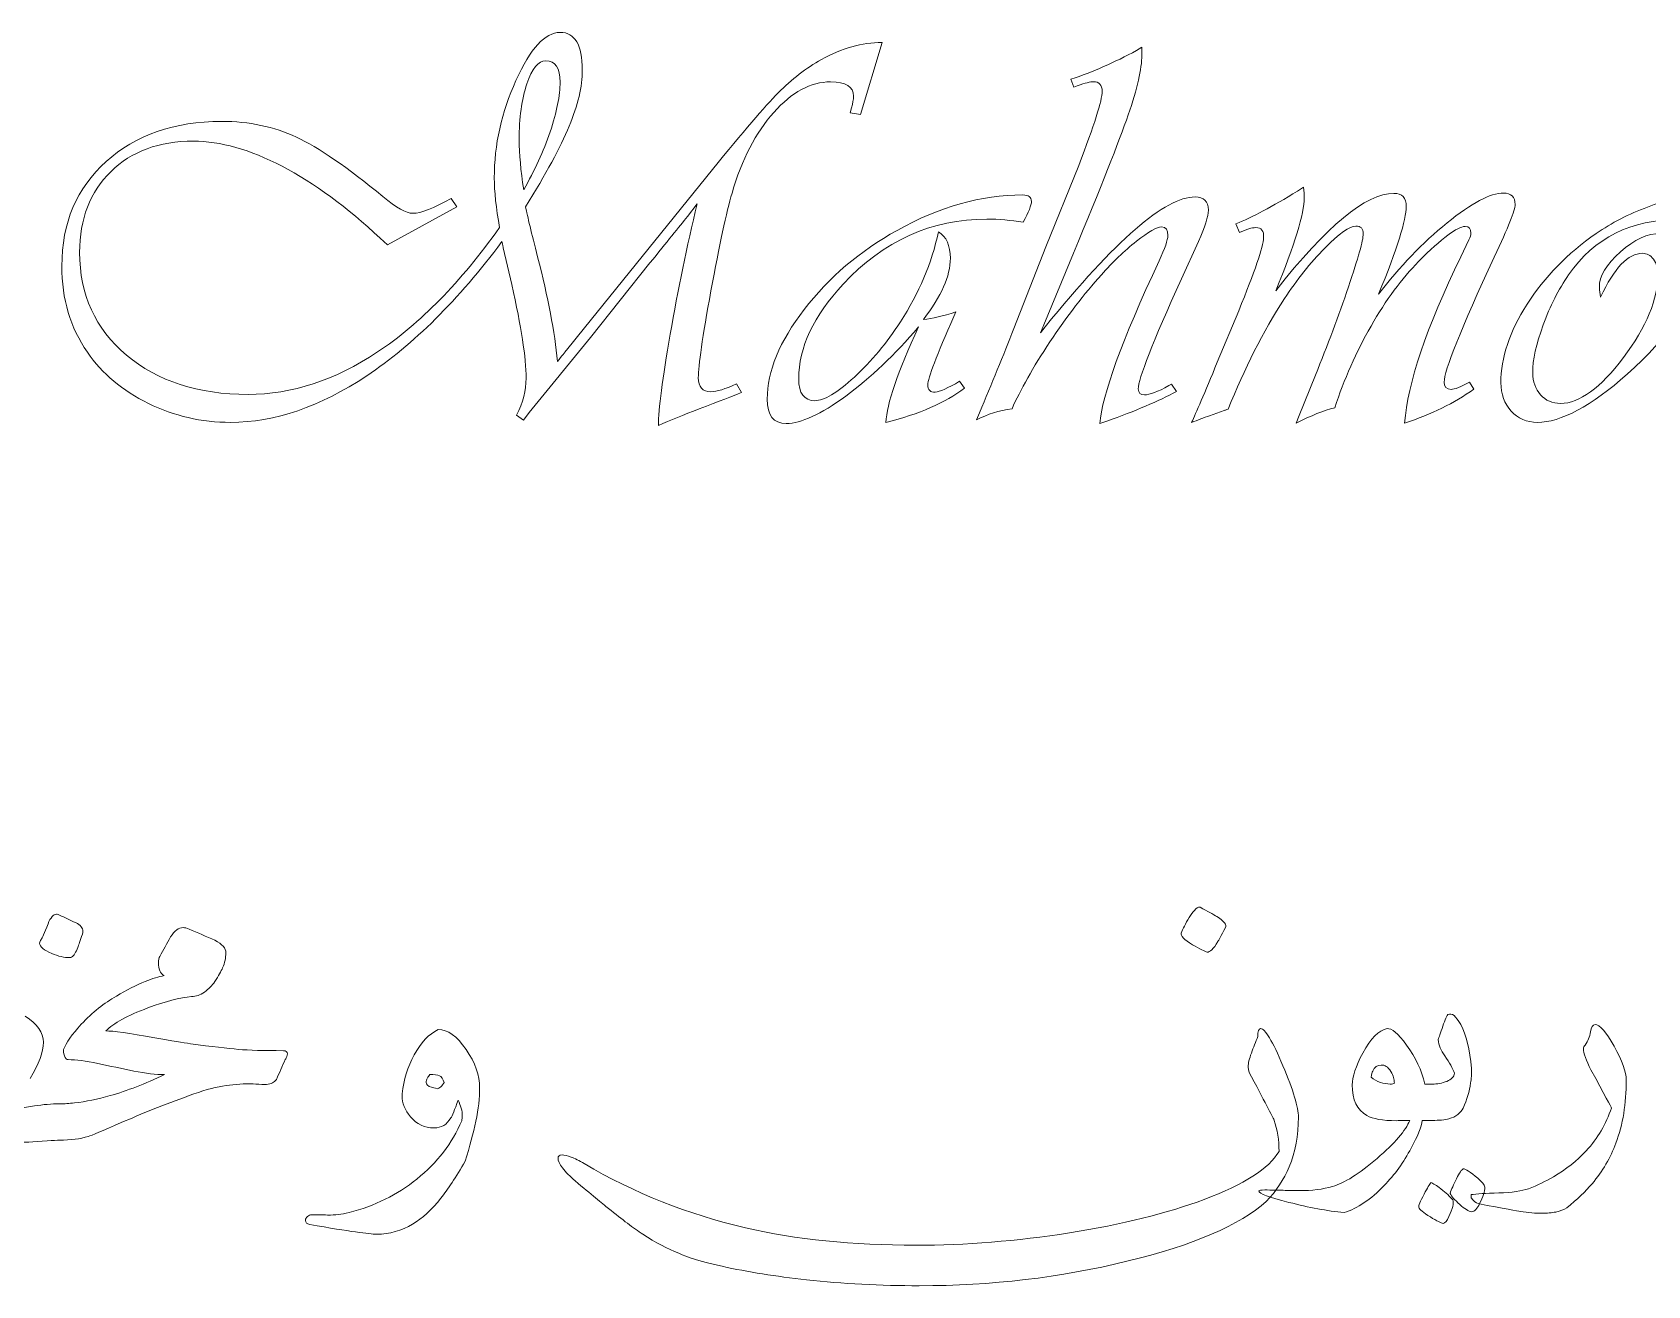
# Model space of a CAD drawing. Extents: x 990 to 1091, y 469 to 823.
# Drawn here: x 1077.397 to 1078.355, y 763.326 to 764.069 of the extents above; entities that cross this region are included whole.
import ezdxf

# ---------------------------------------------------------------- set-up
doc = ezdxf.new("R2010")
doc.units = 0
doc.header["$MEASUREMENT"] = 0
doc.layers.add('Dim', color=252, linetype='CONTINUOUS', lineweight=0)
doc.layers.add('UG-Khartosha', color=252, linetype='CONTINUOUS', lineweight=20)

# ---------------------------------------------------------------- blocks, each defined once
blk = doc.blocks.new('fghty')
at = {"layer": 'UG-Khartosha'}
for points, knots in [([(-276.7673, -81.6056), (-276.7673, -81.6056), (-276.7808, -81.6505), (-276.7808, -81.6505), (-276.7808, -81.6505), (-276.7808, -81.6505), (-276.7871, -81.6494), (-276.7871, -81.6494), (-276.7871, -81.6494), (-276.7871, -81.6494), (-276.7863, -81.6462), (-276.7863, -81.6462), (-276.7863, -81.6462), (-276.7855, -81.6434), (-276.7851, -81.641), (-276.7851, -81.639), (-276.7851, -81.639), (-276.7851, -81.6331), (-276.7898, -81.6301), (-276.7993, -81.6301), (-276.7993, -81.6301), (-276.8117, -81.6301), (-276.8235, -81.6364), (-276.8347, -81.6491), (-276.8347, -81.6491), (-276.8459, -81.6617), (-276.8546, -81.6784), (-276.8607, -81.6993), (-276.8607, -81.6993), (-276.8642, -81.7112), (-276.8686, -81.7315), (-276.8738, -81.7602), (-276.8738, -81.7602), (-276.8791, -81.7889), (-276.8817, -81.8069), (-276.8817, -81.8142), (-276.8817, -81.8142), (-276.8817, -81.82), (-276.8791, -81.8229), (-276.8738, -81.8229), (-276.8738, -81.8229), (-276.8702, -81.8229), (-276.8649, -81.8213), (-276.858, -81.8181), (-276.858, -81.8181), (-276.858, -81.8181), (-276.8549, -81.8234), (-276.8549, -81.8234), (-276.8549, -81.8234), (-276.8599, -81.8254), (-276.8687, -81.8289), (-276.8812, -81.8336), (-276.8812, -81.8336), (-276.8907, -81.8373), (-276.8992, -81.8408), (-276.9065, -81.844), (-276.9065, -81.844), (-276.9065, -81.8338), (-276.904, -81.8148), (-276.8992, -81.7871), (-276.8992, -81.7871), (-276.8943, -81.7594), (-276.8888, -81.7324), (-276.8824, -81.7061), (-276.8824, -81.7061), (-276.8824, -81.7061), (-276.8885, -81.7138), (-276.8885, -81.7138), (-276.8885, -81.7138), (-276.8935, -81.7202), (-276.9013, -81.7298), (-276.9118, -81.7428), (-276.9118, -81.7428), (-276.9118, -81.7428), (-276.9489, -81.7891), (-276.9489, -81.7891), (-276.9489, -81.7891), (-276.9489, -81.7891), (-276.9869, -81.8359), (-276.9869, -81.8359), (-276.9869, -81.8359), (-276.9869, -81.8359), (-276.9906, -81.8406), (-276.9906, -81.8406), (-276.9906, -81.8406), (-276.9906, -81.8406), (-276.9948, -81.8375), (-276.9948, -81.8375), (-276.9948, -81.8375), (-276.9909, -81.8298), (-276.9889, -81.8221), (-276.9889, -81.8145), (-276.9889, -81.8145), (-276.9889, -81.8019), (-276.9919, -81.7825), (-276.9978, -81.7563), (-276.9978, -81.7563), (-276.9978, -81.7563), (-277.0031, -81.7333), (-277.0031, -81.7333), (-277.0031, -81.7333), (-277.0032, -81.733), (-277.0035, -81.7317), (-277.0039, -81.7295), (-277.0039, -81.7295), (-277.031, -81.7658), (-277.059, -81.7936), (-277.0881, -81.813), (-277.0881, -81.813), (-277.1171, -81.8323), (-277.1453, -81.842), (-277.1729, -81.842), (-277.1729, -81.842), (-277.1909, -81.842), (-277.2079, -81.8381), (-277.224, -81.8302), (-277.224, -81.8302), (-277.2401, -81.8223), (-277.2528, -81.8117), (-277.262, -81.7983), (-277.262, -81.7983), (-277.2726, -81.7831), (-277.2779, -81.7653), (-277.2779, -81.7447), (-277.2779, -81.7447), (-277.2779, -81.7179), (-277.2687, -81.6963), (-277.2503, -81.6797), (-277.2503, -81.6797), (-277.2319, -81.6631), (-277.208, -81.6547), (-277.1784, -81.6547), (-277.1784, -81.6547), (-277.1613, -81.6547), (-277.1458, -81.658), (-277.1319, -81.6645), (-277.1319, -81.6645), (-277.1181, -81.6709), (-277.1001, -81.6833), (-277.078, -81.7015), (-277.078, -81.7015), (-277.0697, -81.7084), (-277.0635, -81.7119), (-277.0594, -81.7119), (-277.0594, -81.7119), (-277.0545, -81.7119), (-277.0465, -81.7088), (-277.0355, -81.7027), (-277.0355, -81.7027), (-277.0355, -81.7027), (-277.0321, -81.7078), (-277.0321, -81.7078), (-277.0321, -81.7078), (-277.0321, -81.7078), (-277.0752, -81.7315), (-277.0752, -81.7315), (-277.0752, -81.7315), (-277.0752, -81.7315), (-277.0797, -81.7274), (-277.0797, -81.7274), (-277.0797, -81.7274), (-277.1004, -81.708), (-277.1208, -81.6931), (-277.1408, -81.6826), (-277.1408, -81.6826), (-277.1608, -81.6722), (-277.1792, -81.667), (-277.196, -81.667), (-277.196, -81.667), (-277.2173, -81.667), (-277.2345, -81.6733), (-277.2474, -81.686), (-277.2474, -81.686), (-277.2603, -81.6986), (-277.2668, -81.7154), (-277.2668, -81.7363), (-277.2668, -81.7363), (-277.2668, -81.7625), (-277.2571, -81.7837), (-277.2377, -81.8001), (-277.2377, -81.8001), (-277.2183, -81.8164), (-277.193, -81.8246), (-277.162, -81.8246), (-277.162, -81.8246), (-277.1347, -81.8246), (-277.1078, -81.8158), (-277.0813, -81.7982), (-277.0813, -81.7982), (-277.0549, -81.7806), (-277.0296, -81.7548), (-277.0054, -81.7208), (-277.0054, -81.7208), (-277.0076, -81.7085), (-277.0087, -81.6982), (-277.0087, -81.6899), (-277.0087, -81.6899), (-277.0087, -81.6693), (-277.0042, -81.649), (-276.9952, -81.6292), (-276.9952, -81.6292), (-276.9862, -81.6092), (-276.9771, -81.5993), (-276.9677, -81.5993), (-276.9677, -81.5993), (-276.9585, -81.5993), (-276.9539, -81.6071), (-276.9539, -81.6228), (-276.9539, -81.6228), (-276.9539, -81.6329), (-276.9566, -81.6446), (-276.9621, -81.6577), (-276.9621, -81.6577), (-276.9675, -81.6709), (-276.9766, -81.6875), (-276.9892, -81.7078), (-276.9892, -81.7078), (-276.988, -81.7139), (-276.9855, -81.7242), (-276.9817, -81.7389), (-276.9817, -81.7389), (-276.9752, -81.7643), (-276.9711, -81.786), (-276.9693, -81.8041), (-276.9693, -81.8041), (-276.9665, -81.8006), (-276.9647, -81.7982), (-276.9638, -81.7971), (-276.9638, -81.7971), (-276.9638, -81.7971), (-276.9525, -81.7832), (-276.9525, -81.7832), (-276.9525, -81.7832), (-276.9525, -81.7832), (-276.8728, -81.6846), (-276.8728, -81.6846), (-276.8728, -81.6846), (-276.8539, -81.6613), (-276.8403, -81.6454), (-276.8319, -81.6369), (-276.8319, -81.6369), (-276.8236, -81.6285), (-276.8146, -81.6215), (-276.805, -81.6162), (-276.805, -81.6162), (-276.7924, -81.6091), (-276.7799, -81.6056), (-276.7673, -81.6056)], [0, 0, 0, 0, 0.016129, 0.016129, 0.016129, 0.016129, 0.032258, 0.032258, 0.032258, 0.032258, 0.048387, 0.048387, 0.048387, 0.048387, 0.064516, 0.064516, 0.064516, 0.064516, 0.080645, 0.080645, 0.080645, 0.080645, 0.096774, 0.096774, 0.096774, 0.096774, 0.112903, 0.112903, 0.112903, 0.112903, 0.129032, 0.129032, 0.129032, 0.129032, 0.145161, 0.145161, 0.145161, 0.145161, 0.16129, 0.16129, 0.16129, 0.16129, 0.177419, 0.177419, 0.177419, 0.177419, 0.193548, 0.193548, 0.193548, 0.193548, 0.209677, 0.209677, 0.209677, 0.209677, 0.225806, 0.225806, 0.225806, 0.225806, 0.241935, 0.241935, 0.241935, 0.241935, 0.258065, 0.258065, 0.258065, 0.258065, 0.274194, 0.274194, 0.274194, 0.274194, 0.290323, 0.290323, 0.290323, 0.290323, 0.306452, 0.306452, 0.306452, 0.306452, 0.322581, 0.322581, 0.322581, 0.322581, 0.33871, 0.33871, 0.33871, 0.33871, 0.354839, 0.354839, 0.354839, 0.354839, 0.370968, 0.370968, 0.370968, 0.370968, 0.387097, 0.387097, 0.387097, 0.387097, 0.403226, 0.403226, 0.403226, 0.403226, 0.419355, 0.419355, 0.419355, 0.419355, 0.435484, 0.435484, 0.435484, 0.435484, 0.451613, 0.451613, 0.451613, 0.451613, 0.467742, 0.467742, 0.467742, 0.467742, 0.483871, 0.483871, 0.483871, 0.483871, 0.5, 0.5, 0.5, 0.5, 0.516129, 0.516129, 0.516129, 0.516129, 0.532258, 0.532258, 0.532258, 0.532258, 0.548387, 0.548387, 0.548387, 0.548387, 0.564516, 0.564516, 0.564516, 0.564516, 0.580645, 0.580645, 0.580645, 0.580645, 0.596774, 0.596774, 0.596774, 0.596774, 0.612903, 0.612903, 0.612903, 0.612903, 0.629032, 0.629032, 0.629032, 0.629032, 0.645161, 0.645161, 0.645161, 0.645161, 0.66129, 0.66129, 0.66129, 0.66129, 0.677419, 0.677419, 0.677419, 0.677419, 0.693548, 0.693548, 0.693548, 0.693548, 0.709677, 0.709677, 0.709677, 0.709677, 0.725806, 0.725806, 0.725806, 0.725806, 0.741935, 0.741935, 0.741935, 0.741935, 0.758065, 0.758065, 0.758065, 0.758065, 0.774194, 0.774194, 0.774194, 0.774194, 0.790323, 0.790323, 0.790323, 0.790323, 0.806452, 0.806452, 0.806452, 0.806452, 0.822581, 0.822581, 0.822581, 0.822581, 0.83871, 0.83871, 0.83871, 0.83871, 0.854839, 0.854839, 0.854839, 0.854839, 0.870968, 0.870968, 0.870968, 0.870968, 0.887097, 0.887097, 0.887097, 0.887097, 0.903226, 0.903226, 0.903226, 0.903226, 0.919355, 0.919355, 0.919355, 0.919355, 0.935484, 0.935484, 0.935484, 0.935484, 0.951613, 0.951613, 0.951613, 0.951613, 0.967742, 0.967742, 0.967742, 0.967742, 0.983871, 0.983871, 0.983871, 0.983871, 1, 1, 1, 1]), ([(-276.5871, -81.8183), (-276.5871, -81.8183), (-276.584, -81.8227), (-276.584, -81.8227), (-276.584, -81.8227), (-276.5952, -81.8288), (-276.6096, -81.8349), (-276.6274, -81.8413), (-276.6274, -81.8413), (-276.6274, -81.8413), (-276.6317, -81.8428), (-276.6317, -81.8428), (-276.6317, -81.8428), (-276.6304, -81.8251), (-276.6181, -81.7913), (-276.5948, -81.7414), (-276.5948, -81.7414), (-276.5912, -81.7337), (-276.5894, -81.7285), (-276.5894, -81.7257), (-276.5894, -81.7257), (-276.5894, -81.7222), (-276.5906, -81.7204), (-276.5933, -81.7204), (-276.5933, -81.7204), (-276.5962, -81.7204), (-276.6015, -81.7234), (-276.609, -81.7293), (-276.609, -81.7293), (-276.6165, -81.7352), (-276.6238, -81.7422), (-276.6308, -81.7502), (-276.6308, -81.7502), (-276.6415, -81.762), (-276.6522, -81.7759), (-276.6628, -81.7919), (-276.6628, -81.7919), (-276.6734, -81.8079), (-276.6813, -81.8218), (-276.6864, -81.8336), (-276.6864, -81.8336), (-276.6944, -81.8346), (-276.7018, -81.8369), (-276.7086, -81.8405), (-276.7086, -81.8405), (-276.7086, -81.8405), (-276.7067, -81.836), (-276.7067, -81.836), (-276.7067, -81.836), (-276.699, -81.8179), (-276.6918, -81.8004), (-276.6853, -81.7836), (-276.6853, -81.7836), (-276.6853, -81.7836), (-276.6653, -81.7327), (-276.6653, -81.7327), (-276.6653, -81.7327), (-276.6653, -81.7327), (-276.6449, -81.6821), (-276.6449, -81.6821), (-276.6449, -81.6821), (-276.6352, -81.6571), (-276.6303, -81.6417), (-276.6303, -81.636), (-276.6303, -81.636), (-276.6303, -81.6319), (-276.6321, -81.63), (-276.6358, -81.63), (-276.6358, -81.63), (-276.6375, -81.63), (-276.6408, -81.6308), (-276.6458, -81.6325), (-276.6458, -81.6325), (-276.6458, -81.6325), (-276.648, -81.6334), (-276.648, -81.6334), (-276.648, -81.6334), (-276.648, -81.6334), (-276.6497, -81.6285), (-276.6497, -81.6285), (-276.6497, -81.6285), (-276.6362, -81.6239), (-276.6226, -81.618), (-276.6089, -81.6106), (-276.6089, -81.6106), (-276.6089, -81.6106), (-276.6057, -81.6086), (-276.6057, -81.6086), (-276.6057, -81.6086), (-276.6056, -81.6108), (-276.6056, -81.6124), (-276.6056, -81.6134), (-276.6056, -81.6134), (-276.6056, -81.6219), (-276.6084, -81.6343), (-276.6141, -81.6507), (-276.6141, -81.6507), (-276.6198, -81.6672), (-276.6311, -81.6959), (-276.6482, -81.7368), (-276.6482, -81.7368), (-276.6482, -81.7368), (-276.6666, -81.7814), (-276.6666, -81.7814), (-276.6666, -81.7814), (-276.6666, -81.7814), (-276.6687, -81.7862), (-276.6687, -81.7862), (-276.6687, -81.7862), (-276.6687, -81.7862), (-276.6658, -81.7826), (-276.6658, -81.7826), (-276.6658, -81.7826), (-276.6222, -81.7287), (-276.5911, -81.7017), (-276.5725, -81.7017), (-276.5725, -81.7017), (-276.567, -81.7017), (-276.5642, -81.7044), (-276.5642, -81.7099), (-276.5642, -81.7099), (-276.5642, -81.7139), (-276.5663, -81.7203), (-276.5704, -81.7294), (-276.5704, -81.7294), (-276.5704, -81.7294), (-276.581, -81.7527), (-276.581, -81.7527), (-276.581, -81.7527), (-276.5989, -81.7921), (-276.6078, -81.8149), (-276.6078, -81.8212), (-276.6078, -81.8212), (-276.6078, -81.8237), (-276.6065, -81.8249), (-276.6039, -81.8249), (-276.6039, -81.8249), (-276.6008, -81.8249), (-276.5957, -81.823), (-276.5887, -81.8191), (-276.5887, -81.8191), (-276.5887, -81.8191), (-276.5871, -81.8183), (-276.5871, -81.8183)], [0, 0, 0, 0, 0.027778, 0.027778, 0.027778, 0.027778, 0.055556, 0.055556, 0.055556, 0.055556, 0.083333, 0.083333, 0.083333, 0.083333, 0.111111, 0.111111, 0.111111, 0.111111, 0.138889, 0.138889, 0.138889, 0.138889, 0.166667, 0.166667, 0.166667, 0.166667, 0.194444, 0.194444, 0.194444, 0.194444, 0.222222, 0.222222, 0.222222, 0.222222, 0.25, 0.25, 0.25, 0.25, 0.277778, 0.277778, 0.277778, 0.277778, 0.305556, 0.305556, 0.305556, 0.305556, 0.333333, 0.333333, 0.333333, 0.333333, 0.361111, 0.361111, 0.361111, 0.361111, 0.388889, 0.388889, 0.388889, 0.388889, 0.416667, 0.416667, 0.416667, 0.416667, 0.444444, 0.444444, 0.444444, 0.444444, 0.472222, 0.472222, 0.472222, 0.472222, 0.5, 0.5, 0.5, 0.5, 0.527778, 0.527778, 0.527778, 0.527778, 0.555556, 0.555556, 0.555556, 0.555556, 0.583333, 0.583333, 0.583333, 0.583333, 0.611111, 0.611111, 0.611111, 0.611111, 0.638889, 0.638889, 0.638889, 0.638889, 0.666667, 0.666667, 0.666667, 0.666667, 0.694444, 0.694444, 0.694444, 0.694444, 0.722222, 0.722222, 0.722222, 0.722222, 0.75, 0.75, 0.75, 0.75, 0.777778, 0.777778, 0.777778, 0.777778, 0.805556, 0.805556, 0.805556, 0.805556, 0.833333, 0.833333, 0.833333, 0.833333, 0.861111, 0.861111, 0.861111, 0.861111, 0.888889, 0.888889, 0.888889, 0.888889, 0.916667, 0.916667, 0.916667, 0.916667, 0.944444, 0.944444, 0.944444, 0.944444, 0.972222, 0.972222, 0.972222, 0.972222, 1, 1, 1, 1]), ([(-276.9904, -81.6972), (-276.9836, -81.6854), (-276.9781, -81.6733), (-276.9739, -81.6611), (-276.9739, -81.6611), (-276.9698, -81.6488), (-276.9677, -81.6385), (-276.9677, -81.6302), (-276.9677, -81.6302), (-276.9677, -81.6214), (-276.9707, -81.617), (-276.9767, -81.617), (-276.9767, -81.617), (-276.9813, -81.617), (-276.9852, -81.6218), (-276.9884, -81.6314), (-276.9884, -81.6314), (-276.9916, -81.641), (-276.9932, -81.6526), (-276.9932, -81.6661), (-276.9932, -81.6661), (-276.9932, -81.6749), (-276.9922, -81.6853), (-276.9904, -81.6972)], [0, 0, 0, 0, 0.166667, 0.166667, 0.166667, 0.166667, 0.333333, 0.333333, 0.333333, 0.333333, 0.5, 0.5, 0.5, 0.5, 0.666667, 0.666667, 0.666667, 0.666667, 0.833333, 0.833333, 0.833333, 0.833333, 1, 1, 1, 1]), ([(-276.719, -81.8164), (-276.719, -81.8164), (-276.716, -81.8208), (-276.716, -81.8208), (-276.716, -81.8208), (-276.7279, -81.8298), (-276.7442, -81.8368), (-276.7649, -81.842), (-276.7649, -81.842), (-276.7644, -81.8305), (-276.7576, -81.8107), (-276.7446, -81.7826), (-276.7446, -81.7826), (-276.7593, -81.7999), (-276.7744, -81.8142), (-276.7899, -81.8256), (-276.7899, -81.8256), (-276.8054, -81.837), (-276.8178, -81.8427), (-276.8269, -81.8427), (-276.8269, -81.8427), (-276.8349, -81.8427), (-276.8388, -81.8376), (-276.8388, -81.8275), (-276.8388, -81.8275), (-276.8388, -81.8103), (-276.8311, -81.7917), (-276.8158, -81.7717), (-276.8158, -81.7717), (-276.8004, -81.7518), (-276.7811, -81.7354), (-276.7579, -81.7225), (-276.7579, -81.7225), (-276.7317, -81.7078), (-276.7057, -81.7005), (-276.6798, -81.7005), (-276.6798, -81.7005), (-276.6761, -81.7005), (-276.6743, -81.7018), (-276.6743, -81.7045), (-276.6743, -81.7045), (-276.6743, -81.7068), (-276.676, -81.7112), (-276.6794, -81.7175), (-276.6794, -81.7175), (-276.6872, -81.7162), (-276.6947, -81.7155), (-276.702, -81.7155), (-276.702, -81.7155), (-276.7366, -81.7155), (-276.7665, -81.729), (-276.7915, -81.756), (-276.7915, -81.756), (-276.81, -81.7757), (-276.8192, -81.7954), (-276.8192, -81.8149), (-276.8192, -81.8149), (-276.8192, -81.824), (-276.8158, -81.8285), (-276.8091, -81.8285), (-276.8091, -81.8285), (-276.8035, -81.8285), (-276.7952, -81.8236), (-276.7845, -81.8138), (-276.7845, -81.8138), (-276.7739, -81.8039), (-276.7643, -81.7925), (-276.7559, -81.7795), (-276.7559, -81.7795), (-276.7443, -81.7615), (-276.7364, -81.7429), (-276.7322, -81.7235), (-276.7322, -81.7235), (-276.7273, -81.7264), (-276.7248, -81.7319), (-276.7248, -81.7399), (-276.7248, -81.7399), (-276.7248, -81.7509), (-276.7304, -81.7636), (-276.7416, -81.7779), (-276.7416, -81.7779), (-276.7361, -81.7775), (-276.7294, -81.7759), (-276.7213, -81.7732), (-276.7213, -81.7732), (-276.7213, -81.7732), (-276.7226, -81.7761), (-276.7226, -81.7761), (-276.7226, -81.7761), (-276.7334, -81.8003), (-276.7388, -81.8145), (-276.7388, -81.8186), (-276.7388, -81.8186), (-276.7388, -81.8219), (-276.7373, -81.8234), (-276.7342, -81.8232), (-276.7342, -81.8232), (-276.7314, -81.823), (-276.7263, -81.8207), (-276.719, -81.8164)], [0, 0, 0, 0, 0.04, 0.04, 0.04, 0.04, 0.08, 0.08, 0.08, 0.08, 0.12, 0.12, 0.12, 0.12, 0.16, 0.16, 0.16, 0.16, 0.2, 0.2, 0.2, 0.2, 0.24, 0.24, 0.24, 0.24, 0.28, 0.28, 0.28, 0.28, 0.32, 0.32, 0.32, 0.32, 0.36, 0.36, 0.36, 0.36, 0.4, 0.4, 0.4, 0.4, 0.44, 0.44, 0.44, 0.44, 0.48, 0.48, 0.48, 0.48, 0.52, 0.52, 0.52, 0.52, 0.56, 0.56, 0.56, 0.56, 0.6, 0.6, 0.6, 0.6, 0.64, 0.64, 0.64, 0.64, 0.68, 0.68, 0.68, 0.68, 0.72, 0.72, 0.72, 0.72, 0.76, 0.76, 0.76, 0.76, 0.8, 0.8, 0.8, 0.8, 0.84, 0.84, 0.84, 0.84, 0.88, 0.88, 0.88, 0.88, 0.92, 0.92, 0.92, 0.92, 0.96, 0.96, 0.96, 0.96, 1, 1, 1, 1]), ([(-276.4017, -81.8169), (-276.4017, -81.8169), (-276.399, -81.8214), (-276.399, -81.8214), (-276.399, -81.8214), (-276.4111, -81.83), (-276.4254, -81.837), (-276.442, -81.8425), (-276.442, -81.8425), (-276.4402, -81.8177), (-276.4285, -81.7832), (-276.407, -81.739), (-276.407, -81.739), (-276.407, -81.739), (-276.4021, -81.7285), (-276.4021, -81.7285), (-276.4021, -81.7285), (-276.4012, -81.7267), (-276.4007, -81.7253), (-276.4007, -81.7242), (-276.4007, -81.7242), (-276.4007, -81.7214), (-276.4019, -81.7201), (-276.4043, -81.7201), (-276.4043, -81.7201), (-276.4092, -81.7201), (-276.4188, -81.7274), (-276.4333, -81.7419), (-276.4333, -81.7419), (-276.4438, -81.7524), (-276.4537, -81.7658), (-276.4629, -81.7821), (-276.4629, -81.7821), (-276.4722, -81.7983), (-276.4797, -81.8153), (-276.4855, -81.8329), (-276.4855, -81.8329), (-276.4922, -81.8346), (-276.5003, -81.8378), (-276.5096, -81.8425), (-276.5096, -81.8425), (-276.5096, -81.8425), (-276.5077, -81.8377), (-276.5077, -81.8377), (-276.5077, -81.8377), (-276.5077, -81.8377), (-276.4975, -81.8126), (-276.4975, -81.8126), (-276.4975, -81.8126), (-276.49, -81.7941), (-276.4831, -81.7758), (-276.477, -81.7577), (-276.477, -81.7577), (-276.4709, -81.7396), (-276.4678, -81.7286), (-276.4678, -81.7248), (-276.4678, -81.7248), (-276.4678, -81.7214), (-276.4693, -81.7198), (-276.4724, -81.7198), (-276.4724, -81.7198), (-276.4763, -81.7198), (-276.4827, -81.7244), (-276.4917, -81.7336), (-276.4917, -81.7336), (-276.5007, -81.7427), (-276.509, -81.7532), (-276.5168, -81.765), (-276.5168, -81.765), (-276.5302, -81.7858), (-276.5419, -81.8086), (-276.5518, -81.8338), (-276.5518, -81.8338), (-276.5532, -81.8342), (-276.5541, -81.8345), (-276.5543, -81.8346), (-276.5543, -81.8346), (-276.5543, -81.8346), (-276.5634, -81.8379), (-276.5634, -81.8379), (-276.5634, -81.8379), (-276.567, -81.8391), (-276.5708, -81.8406), (-276.5746, -81.8421), (-276.5746, -81.8421), (-276.5719, -81.8364), (-276.5666, -81.8239), (-276.5586, -81.8046), (-276.5586, -81.8046), (-276.5586, -81.8046), (-276.5453, -81.7725), (-276.5453, -81.7725), (-276.5453, -81.7725), (-276.5353, -81.7482), (-276.5301, -81.733), (-276.5298, -81.7269), (-276.5298, -81.7269), (-276.5295, -81.7228), (-276.5312, -81.7208), (-276.5347, -81.7208), (-276.5347, -81.7208), (-276.537, -81.7208), (-276.5404, -81.7218), (-276.5449, -81.7239), (-276.5449, -81.7239), (-276.5449, -81.7239), (-276.547, -81.7184), (-276.547, -81.7184), (-276.547, -81.7184), (-276.5371, -81.7145), (-276.5243, -81.7077), (-276.5087, -81.6981), (-276.5087, -81.6981), (-276.5087, -81.6981), (-276.505, -81.6957), (-276.505, -81.6957), (-276.505, -81.6957), (-276.5046, -81.6983), (-276.5045, -81.7005), (-276.5045, -81.7023), (-276.5045, -81.7023), (-276.5045, -81.712), (-276.5104, -81.7313), (-276.5222, -81.7601), (-276.5222, -81.7601), (-276.4906, -81.7197), (-276.4661, -81.6995), (-276.4487, -81.6995), (-276.4487, -81.6995), (-276.4435, -81.6995), (-276.441, -81.7022), (-276.441, -81.7077), (-276.441, -81.7077), (-276.441, -81.7158), (-276.4467, -81.7341), (-276.4582, -81.7623), (-276.4582, -81.7623), (-276.4451, -81.7451), (-276.4309, -81.7303), (-276.4156, -81.7179), (-276.4156, -81.7179), (-276.4003, -81.7055), (-276.3886, -81.6993), (-276.3804, -81.6993), (-276.3804, -81.6993), (-276.3756, -81.6993), (-276.3732, -81.7017), (-276.3732, -81.7065), (-276.3732, -81.7065), (-276.3732, -81.7098), (-276.3775, -81.7206), (-276.3862, -81.7391), (-276.3862, -81.7391), (-276.407, -81.7838), (-276.4174, -81.8098), (-276.4174, -81.8169), (-276.4174, -81.8169), (-276.4174, -81.82), (-276.416, -81.8215), (-276.413, -81.8215), (-276.413, -81.8215), (-276.4108, -81.8215), (-276.4071, -81.82), (-276.4017, -81.8169)], [0, 0, 0, 0, 0.02439, 0.02439, 0.02439, 0.02439, 0.04878, 0.04878, 0.04878, 0.04878, 0.073171, 0.073171, 0.073171, 0.073171, 0.097561, 0.097561, 0.097561, 0.097561, 0.121951, 0.121951, 0.121951, 0.121951, 0.146341, 0.146341, 0.146341, 0.146341, 0.170732, 0.170732, 0.170732, 0.170732, 0.195122, 0.195122, 0.195122, 0.195122, 0.219512, 0.219512, 0.219512, 0.219512, 0.243902, 0.243902, 0.243902, 0.243902, 0.268293, 0.268293, 0.268293, 0.268293, 0.292683, 0.292683, 0.292683, 0.292683, 0.317073, 0.317073, 0.317073, 0.317073, 0.341463, 0.341463, 0.341463, 0.341463, 0.365854, 0.365854, 0.365854, 0.365854, 0.390244, 0.390244, 0.390244, 0.390244, 0.414634, 0.414634, 0.414634, 0.414634, 0.439024, 0.439024, 0.439024, 0.439024, 0.463415, 0.463415, 0.463415, 0.463415, 0.487805, 0.487805, 0.487805, 0.487805, 0.512195, 0.512195, 0.512195, 0.512195, 0.536585, 0.536585, 0.536585, 0.536585, 0.560976, 0.560976, 0.560976, 0.560976, 0.585366, 0.585366, 0.585366, 0.585366, 0.609756, 0.609756, 0.609756, 0.609756, 0.634146, 0.634146, 0.634146, 0.634146, 0.658537, 0.658537, 0.658537, 0.658537, 0.682927, 0.682927, 0.682927, 0.682927, 0.707317, 0.707317, 0.707317, 0.707317, 0.731707, 0.731707, 0.731707, 0.731707, 0.756098, 0.756098, 0.756098, 0.756098, 0.780488, 0.780488, 0.780488, 0.780488, 0.804878, 0.804878, 0.804878, 0.804878, 0.829268, 0.829268, 0.829268, 0.829268, 0.853659, 0.853659, 0.853659, 0.853659, 0.878049, 0.878049, 0.878049, 0.878049, 0.902439, 0.902439, 0.902439, 0.902439, 0.926829, 0.926829, 0.926829, 0.926829, 0.95122, 0.95122, 0.95122, 0.95122, 0.97561, 0.97561, 0.97561, 0.97561, 1, 1, 1, 1]), ([(-276.2561, -81.7165), (-276.2622, -81.716), (-276.2672, -81.7157), (-276.2711, -81.7157), (-276.2711, -81.7157), (-276.301, -81.7157), (-276.324, -81.7271), (-276.3399, -81.7502), (-276.3399, -81.7502), (-276.3462, -81.7592), (-276.3515, -81.7697), (-276.3558, -81.7814), (-276.3558, -81.7814), (-276.3601, -81.7933), (-276.3623, -81.8031), (-276.3623, -81.8111), (-276.3623, -81.8111), (-276.3623, -81.8167), (-276.3606, -81.8212), (-276.3574, -81.8248), (-276.3574, -81.8248), (-276.3542, -81.8284), (-276.35, -81.8302), (-276.345, -81.8302), (-276.345, -81.8302), (-276.3332, -81.8302), (-276.3201, -81.8207), (-276.3058, -81.8017), (-276.3058, -81.8017), (-276.2915, -81.7827), (-276.2843, -81.7652), (-276.2843, -81.7495), (-276.2843, -81.7495), (-276.2843, -81.7459), (-276.2852, -81.7429), (-276.2871, -81.7405), (-276.2871, -81.7405), (-276.289, -81.738), (-276.2912, -81.7368), (-276.2939, -81.7368), (-276.2939, -81.7368), (-276.3029, -81.7368), (-276.3116, -81.7459), (-276.32, -81.7641), (-276.32, -81.7641), (-276.3205, -81.7619), (-276.3208, -81.7599), (-276.3208, -81.7581), (-276.3208, -81.7581), (-276.3208, -81.7511), (-276.3165, -81.7437), (-276.3077, -81.7359), (-276.3077, -81.7359), (-276.2989, -81.7282), (-276.2906, -81.7244), (-276.2827, -81.7244), (-276.2827, -81.7244), (-276.2776, -81.7244), (-276.2731, -81.7265), (-276.2695, -81.7308), (-276.2695, -81.7308), (-276.2658, -81.735), (-276.264, -81.7403), (-276.264, -81.7464), (-276.264, -81.7464), (-276.264, -81.767), (-276.2771, -81.7888), (-276.3034, -81.8119), (-276.3034, -81.8119), (-276.3259, -81.832), (-276.3447, -81.842), (-276.3595, -81.842), (-276.3595, -81.842), (-276.366, -81.842), (-276.3714, -81.8396), (-276.3757, -81.835), (-276.3757, -81.835), (-276.3799, -81.8303), (-276.3821, -81.8244), (-276.3821, -81.8174), (-276.3821, -81.8174), (-276.3821, -81.8018), (-276.3766, -81.7855), (-276.3658, -81.7685), (-276.3658, -81.7685), (-276.3549, -81.7515), (-276.3406, -81.7368), (-276.3228, -81.7245), (-276.3228, -81.7245), (-276.3131, -81.7178), (-276.3024, -81.7123), (-276.2908, -81.708), (-276.2908, -81.708), (-276.2793, -81.7037), (-276.2695, -81.7015), (-276.2614, -81.7015), (-276.2614, -81.7015), (-276.2564, -81.7015), (-276.2539, -81.7037), (-276.2539, -81.7082), (-276.2539, -81.7082), (-276.2539, -81.7098), (-276.2547, -81.7126), (-276.2561, -81.7165)], [0, 0, 0, 0, 0.038462, 0.038462, 0.038462, 0.038462, 0.076923, 0.076923, 0.076923, 0.076923, 0.115385, 0.115385, 0.115385, 0.115385, 0.153846, 0.153846, 0.153846, 0.153846, 0.192308, 0.192308, 0.192308, 0.192308, 0.230769, 0.230769, 0.230769, 0.230769, 0.269231, 0.269231, 0.269231, 0.269231, 0.307692, 0.307692, 0.307692, 0.307692, 0.346154, 0.346154, 0.346154, 0.346154, 0.384615, 0.384615, 0.384615, 0.384615, 0.423077, 0.423077, 0.423077, 0.423077, 0.461538, 0.461538, 0.461538, 0.461538, 0.5, 0.5, 0.5, 0.5, 0.538462, 0.538462, 0.538462, 0.538462, 0.576923, 0.576923, 0.576923, 0.576923, 0.615385, 0.615385, 0.615385, 0.615385, 0.653846, 0.653846, 0.653846, 0.653846, 0.692308, 0.692308, 0.692308, 0.692308, 0.730769, 0.730769, 0.730769, 0.730769, 0.769231, 0.769231, 0.769231, 0.769231, 0.807692, 0.807692, 0.807692, 0.807692, 0.846154, 0.846154, 0.846154, 0.846154, 0.884615, 0.884615, 0.884615, 0.884615, 0.923077, 0.923077, 0.923077, 0.923077, 0.961538, 0.961538, 0.961538, 0.961538, 1, 1, 1, 1]), ([(-277.2865, -82.1541), (-277.2849, -82.1501), (-277.2831, -82.1481), (-277.2813, -82.1481), (-277.2813, -82.1481), (-277.2806, -82.1481), (-277.2799, -82.1483), (-277.2793, -82.1486)], [0.5833333, 0.5833333, 0.5833333, 0.5833333, 0.6666667, 0.6666667, 0.6666667, 0.6666667, 0.75, 0.75, 0.75, 0.75]), ([(-277.2693, -82.1533), (-277.2663, -82.1549), (-277.2648, -82.1567), (-277.2648, -82.1588), (-277.2648, -82.1588), (-277.2648, -82.1591), (-277.2649, -82.1596), (-277.2651, -82.1604)], [0.8333333, 0.8333333, 0.8333333, 0.8333333, 0.9166667, 0.9166667, 0.9166667, 0.9166667, 1, 1, 1, 1]), ([(-277.2842, -82.1725), (-277.2892, -82.1705), (-277.2917, -82.1683), (-277.2917, -82.166), (-277.2917, -82.166), (-277.2917, -82.1653), (-277.2914, -82.1645), (-277.2908, -82.1638)], [0.3333333, 0.3333333, 0.3333333, 0.3333333, 0.4166667, 0.4166667, 0.4166667, 0.4166667, 0.5, 0.5, 0.5, 0.5]), ([(-277.2102, -82.1622), (-277.2077, -82.1583), (-277.2051, -82.1564), (-277.2024, -82.1564), (-277.2024, -82.1564), (-277.2013, -82.1564), (-277.2001, -82.1567), (-277.1987, -82.1573)], [0.5952381, 0.5952381, 0.5952381, 0.5952381, 0.61904762, 0.61904762, 0.61904762, 0.61904763, 0.64285714, 0.64285714, 0.64285714, 0.64285714]), ([(-277.1826, -82.1643), (-277.178, -82.1667), (-277.1758, -82.1693), (-277.1758, -82.1721), (-277.1758, -82.1721), (-277.1758, -82.1752), (-277.1765, -82.1783), (-277.1778, -82.1814)], [0.66666667, 0.66666667, 0.66666667, 0.66666667, 0.69047619, 0.69047619, 0.69047619, 0.6904762, 0.71428571, 0.71428571, 0.71428571, 0.71428571]), ([(-277.2718, -82.1749), (-277.2719, -82.1751), (-277.2724, -82.1751), (-277.2733, -82.1751), (-277.2733, -82.1751), (-277.2763, -82.1751), (-277.28, -82.1743), (-277.2842, -82.1725)], [0.1666667, 0.1666667, 0.1666667, 0.1666667, 0.25, 0.25, 0.25, 0.25, 0.3333333, 0.3333333, 0.3333333, 0.3333333]), ([(-277.2142, -82.1863), (-277.2166, -82.1849), (-277.2178, -82.1822), (-277.2178, -82.1783), (-277.2178, -82.1783), (-277.2178, -82.1767), (-277.2175, -82.1753), (-277.2169, -82.1743)], [0.52380952, 0.52380952, 0.52380952, 0.52380952, 0.54761905, 0.54761905, 0.54761905, 0.54761906, 0.57142857, 0.57142857, 0.57142857, 0.57142857]), ([(-277.3007, -82.2115), (-277.2932, -82.2163), (-277.2894, -82.2217), (-277.2894, -82.2278), (-277.2894, -82.2278), (-277.2894, -82.2338), (-277.2921, -82.2413), (-277.2976, -82.2504)], [0.85, 0.85, 0.85, 0.85, 0.875, 0.875, 0.875, 0.87500001, 0.9, 0.9, 0.9, 0.9]), ([(-276.5334, -82.2241), (-276.5334, -82.221), (-276.5328, -82.2193), (-276.5317, -82.2193), (-276.5317, -82.2193), (-276.5289, -82.2193), (-276.5242, -82.227), (-276.5178, -82.2424)], [0.89285714, 0.89285714, 0.89285714, 0.89285714, 0.92857143, 0.92857143, 0.92857143, 0.92857144, 0.96428571, 0.96428571, 0.96428571, 0.96428571]), ([(-276.3263, -82.2213), (-276.3259, -82.2183), (-276.3249, -82.2168), (-276.3234, -82.2168), (-276.3234, -82.2168), (-276.3205, -82.2168), (-276.3165, -82.2213), (-276.3116, -82.2303)], [0.85714286, 0.85714286, 0.85714286, 0.85714286, 0.9047619, 0.9047619, 0.9047619, 0.90476191, 0.95238095, 0.95238095, 0.95238095, 0.95238095]), ([(-277.168, -82.2322), (-277.1614, -82.2328), (-277.152, -82.233), (-277.14, -82.233), (-277.14, -82.233), (-277.1384, -82.233), (-277.1375, -82.2337), (-277.1375, -82.235), (-277.1375, -82.235), (-277.1375, -82.2356), (-277.1376, -82.2361), (-277.1378, -82.2366)], [0.9047619, 0.9047619, 0.9047619, 0.9047619, 0.92857143, 0.92857143, 0.92857143, 0.92857144, 0.95238095, 0.95238095, 0.95238095, 0.95238096, 0.97619048, 0.97619048, 0.97619048, 0.97619048]), ([(-276.5373, -82.2493), (-276.5387, -82.2475), (-276.5394, -82.2455), (-276.5394, -82.2431), (-276.5394, -82.2431), (-276.5394, -82.2408), (-276.5387, -82.238), (-276.5374, -82.2345)], [0.78571429, 0.78571429, 0.78571429, 0.78571429, 0.82142857, 0.82142857, 0.82142857, 0.82142858, 0.85714286, 0.85714286, 0.85714286, 0.85714286]), ([(-276.4656, -82.2733), (-276.4716, -82.2699), (-276.4746, -82.2636), (-276.4746, -82.2543), (-276.4746, -82.2543), (-276.4746, -82.2493), (-276.4724, -82.2427), (-276.4681, -82.2345)], [0.68181818, 0.68181818, 0.68181818, 0.68181818, 0.72727273, 0.72727273, 0.72727273, 0.72727274, 0.77272727, 0.77272727, 0.77272727, 0.77272727]), ([(-276.326, -82.2449), (-276.3291, -82.2392), (-276.3307, -82.2347), (-276.3307, -82.2317), (-276.3307, -82.2317), (-276.3307, -82.231), (-276.3303, -82.2303), (-276.3297, -82.2295)], [0.71428571, 0.71428571, 0.71428571, 0.71428571, 0.76190476, 0.76190476, 0.76190476, 0.76190477, 0.80952381, 0.80952381, 0.80952381, 0.80952381]), ([(-277.2331, -82.2457), (-277.2405, -82.2441), (-277.2479, -82.2426), (-277.2555, -82.241), (-277.2555, -82.241), (-277.263, -82.2394), (-277.2691, -82.2386), (-277.274, -82.2386), (-277.274, -82.2386), (-277.2749, -82.2386), (-277.2757, -82.2378), (-277.2763, -82.2362)], [0.33333333, 0.33333333, 0.33333333, 0.33333333, 0.35714286, 0.35714286, 0.35714286, 0.35714287, 0.38095238, 0.38095238, 0.38095238, 0.38095239, 0.4047619, 0.4047619, 0.4047619, 0.4047619]), ([(-277.1552, -82.2539), (-277.158, -82.2537), (-277.1599, -82.2536), (-277.161, -82.2536), (-277.161, -82.2536), (-277.1664, -82.2536), (-277.172, -82.2541), (-277.1778, -82.2551)], [0.07142857, 0.07142857, 0.07142857, 0.07142857, 0.0952381, 0.0952381, 0.0952381, 0.09523811, 0.11904762, 0.11904762, 0.11904762, 0.11904762]), ([(-276.4571, -82.2528), (-276.4549, -82.2534), (-276.4529, -82.2538), (-276.4511, -82.2538), (-276.4511, -82.2538), (-276.4504, -82.2538), (-276.4498, -82.2537), (-276.4494, -82.2537)], [0.625, 0.625, 0.625, 0.625, 0.75, 0.75, 0.75, 0.75, 0.875, 0.875, 0.875, 0.875]), ([(-277.0357, -82.2749), (-277.0382, -82.279), (-277.0417, -82.2811), (-277.0462, -82.2811), (-277.0462, -82.2811), (-277.052, -82.2811), (-277.0569, -82.2788), (-277.0608, -82.2742)], [0.71428571, 0.71428571, 0.71428571, 0.71428571, 0.75, 0.75, 0.75, 0.75000001, 0.78571429, 0.78571429, 0.78571429, 0.78571429]), ([(-277.029, -82.2766), (-277.0287, -82.2756), (-277.0286, -82.2746), (-277.0286, -82.2737), (-277.0286, -82.2737), (-277.0286, -82.272), (-277.0288, -82.2703), (-277.0293, -82.2688)], [0.57142857, 0.57142857, 0.57142857, 0.57142857, 0.60714286, 0.60714286, 0.60714286, 0.60714287, 0.64285714, 0.64285714, 0.64285714, 0.64285714]), ([(-276.4388, -82.2764), (-276.4402, -82.2764), (-276.4416, -82.2764), (-276.4429, -82.2764), (-276.4429, -82.2764), (-276.4443, -82.2764), (-276.4457, -82.2765), (-276.4472, -82.2766)], [0.54545455, 0.54545455, 0.54545455, 0.54545455, 0.59090909, 0.59090909, 0.59090909, 0.5909091, 0.63636364, 0.63636364, 0.63636364, 0.63636364]), ([(-277.2871, -82.2892), (-277.2954, -82.2898), (-277.3023, -82.2901), (-277.3078, -82.2901), (-277.3078, -82.2901), (-277.314, -82.2901), (-277.3199, -82.2899), (-277.3254, -82.2895)], [0.025, 0.025, 0.025, 0.025, 0.05, 0.05, 0.05, 0.05000001, 0.075, 0.075, 0.075, 0.075]), ([(-276.9662, -82.306), (-276.9681, -82.3034), (-276.969, -82.3014), (-276.969, -82.2999), (-276.969, -82.2999), (-276.969, -82.2986), (-276.9682, -82.2979), (-276.9665, -82.2979), (-276.9665, -82.2979), (-276.965, -82.2979), (-276.9632, -82.2983), (-276.9609, -82.2992)], [0.3928571, 0.3928571, 0.3928571, 0.3928571, 0.4285714, 0.4285714, 0.4285714, 0.4285714, 0.4642857, 0.4642857, 0.4642857, 0.4642857, 0.5, 0.5, 0.5, 0.5]), ([(-276.514, -82.3274), (-276.5265, -82.3242), (-276.5327, -82.3219), (-276.5327, -82.3205), (-276.5327, -82.3205), (-276.5327, -82.32), (-276.5314, -82.3197), (-276.529, -82.3197), (-276.529, -82.3197), (-276.5249, -82.3197), (-276.5211, -82.3198), (-276.5176, -82.3199)], [0.2272727, 0.2272727, 0.2272727, 0.2272727, 0.2727273, 0.2727273, 0.2727273, 0.2727273, 0.3181818, 0.3181818, 0.3181818, 0.3181818, 0.3636364, 0.3636364, 0.3636364, 0.3636364]), ([(-277.1235, -82.3412), (-277.1253, -82.3408), (-277.1262, -82.34), (-277.1262, -82.3386), (-277.1262, -82.3386), (-277.1262, -82.3377), (-277.1258, -82.3369), (-277.125, -82.3362)], [0.25, 0.25, 0.25, 0.25, 0.28571429, 0.28571429, 0.28571429, 0.2857143, 0.32142857, 0.32142857, 0.32142857, 0.32142857]), ([(-277.125, -82.3362), (-277.1243, -82.3355), (-277.1234, -82.3352), (-277.1224, -82.3352), (-277.1224, -82.3352), (-277.1207, -82.3352), (-277.119, -82.3352), (-277.1173, -82.3352), (-277.1173, -82.3352), (-277.1157, -82.3352), (-277.1141, -82.3352), (-277.1126, -82.3353)], [0.3214286, 0.3214286, 0.3214286, 0.3214286, 0.3571429, 0.3571429, 0.3571429, 0.3571429, 0.3928571, 0.3928571, 0.3928571, 0.3928572, 0.4285714, 0.4285714, 0.4285714, 0.4285714]), ([(-276.3478, -82.3334), (-276.3505, -82.3339), (-276.3533, -82.3342), (-276.3563, -82.3342), (-276.3563, -82.3342), (-276.3605, -82.3342), (-276.3651, -82.3338), (-276.3701, -82.3331)], [0.19047619, 0.19047619, 0.19047619, 0.19047619, 0.23809524, 0.23809524, 0.23809524, 0.23809525, 0.28571429, 0.28571429, 0.28571429, 0.28571429]), ([(-277.0596, -82.341), (-277.0664, -82.3451), (-277.0739, -82.3472), (-277.082, -82.3472), (-277.082, -82.3472), (-277.0842, -82.3472), (-277.0886, -82.3467), (-277.095, -82.3458)], [0.14285714, 0.14285714, 0.14285714, 0.14285714, 0.17857143, 0.17857143, 0.17857143, 0.17857144, 0.21428571, 0.21428571, 0.21428571, 0.21428571]), ([(-276.8524, -82.3432), (-276.8209, -82.3505), (-276.7855, -82.3541), (-276.7462, -82.3541), (-276.7462, -82.3541), (-276.7154, -82.3541), (-276.6835, -82.3515), (-276.6507, -82.3464)], [0.57142857, 0.57142857, 0.57142857, 0.57142857, 0.60714286, 0.60714286, 0.60714286, 0.60714287, 0.64285714, 0.64285714, 0.64285714, 0.64285714]), ([(-276.6149, -82.3641), (-276.6562, -82.3742), (-276.6993, -82.3793), (-276.7442, -82.3793), (-276.7442, -82.3793), (-276.7683, -82.3793), (-276.7917, -82.378), (-276.8144, -82.3756)], [0.10714286, 0.10714286, 0.10714286, 0.10714286, 0.14285714, 0.14285714, 0.14285714, 0.14285715, 0.17857143, 0.17857143, 0.17857143, 0.17857143])]:
    blk.add_open_spline(points, degree=3, knots=knots, dxfattribs=at)
for points in [[(-276.5761, -82.1501), (-276.5729, -82.1451), (-276.5706, -82.143), (-276.5692, -82.1438)], [(-276.5692, -82.1438), (-276.5647, -82.1462), (-276.5612, -82.1481), (-276.5589, -82.1496)], [(-277.2908, -82.1638), (-277.2902, -82.1631), (-277.2888, -82.1598), (-277.2865, -82.1541)], [(-277.2793, -82.1486), (-277.276, -82.1502), (-277.2727, -82.1518), (-277.2693, -82.1533)], [(-276.5811, -82.1598), (-276.5801, -82.1572), (-276.5784, -82.154), (-276.5761, -82.1501)], [(-276.5589, -82.1496), (-276.5543, -82.1524), (-276.5526, -82.1547), (-276.5535, -82.1564)], [(-277.2651, -82.1604), (-277.2665, -82.1646), (-277.2674, -82.1674), (-277.2679, -82.1687)], [(-277.2169, -82.1743), (-277.2147, -82.1703), (-277.2124, -82.1663), (-277.2102, -82.1622)], [(-277.1987, -82.1573), (-277.1933, -82.1596), (-277.188, -82.162), (-277.1826, -82.1643)], [(-276.574, -82.1671), (-276.5793, -82.1639), (-276.5817, -82.1615), (-276.5811, -82.1598)], [(-276.5582, -82.165), (-276.5611, -82.1698), (-276.5633, -82.1719), (-276.5649, -82.1716)], [(-276.5535, -82.1564), (-276.5564, -82.1617), (-276.5579, -82.1646), (-276.5582, -82.165)], [(-277.2679, -82.1687), (-277.2691, -82.1718), (-277.2704, -82.1739), (-277.2718, -82.1749)], [(-276.5649, -82.1716), (-276.5664, -82.1713), (-276.5695, -82.1698), (-276.574, -82.1671)], [(-277.1778, -82.1814), (-277.1787, -82.1835), (-277.1804, -82.1864), (-277.1827, -82.19)], [(-277.2438, -82.199), (-277.2376, -82.1952), (-277.2317, -82.1922), (-277.226, -82.1899)], [(-277.226, -82.1899), (-277.2215, -82.1881), (-277.2175, -82.1869), (-277.2142, -82.1863)], [(-277.1827, -82.19), (-277.1844, -82.1925), (-277.1865, -82.1946), (-277.1891, -82.1965)], [(-277.2658, -82.2166), (-277.2589, -82.2092), (-277.2515, -82.2033), (-277.2438, -82.199)], [(-277.1971, -82.1993), (-277.2043, -82.2), (-277.2134, -82.2023), (-277.2244, -82.2064)], [(-277.1891, -82.1965), (-277.1918, -82.1984), (-277.1944, -82.1993), (-277.1971, -82.1993)], [(-277.2244, -82.2064), (-277.2371, -82.2111), (-277.2458, -82.2159), (-277.2505, -82.2207)], [(-276.4187, -82.2192), (-276.4174, -82.215), (-276.4161, -82.2121), (-276.4151, -82.2105)], [(-276.4151, -82.2105), (-276.4126, -82.2093), (-276.41, -82.2114), (-276.4071, -82.2168)], [(-277.2768, -82.2322), (-277.2752, -82.2281), (-277.2715, -82.2229), (-277.2658, -82.2166)], [(-277.2505, -82.2207), (-277.2462, -82.2207), (-277.236, -82.2221), (-277.22, -82.225)], [(-277.22, -82.225), (-277.2095, -82.2268), (-277.2021, -82.228), (-277.1979, -82.2287)], [(-277.0585, -82.2356), (-277.0545, -82.228), (-277.0495, -82.2227), (-277.0436, -82.2198)], [(-277.0436, -82.2198), (-277.0377, -82.2198), (-277.032, -82.2239), (-277.0263, -82.2322)], [(-276.5374, -82.2345), (-276.5361, -82.231), (-276.5347, -82.2276), (-276.5334, -82.2241)], [(-276.4681, -82.2345), (-276.4632, -82.2253), (-276.4581, -82.2203), (-276.4529, -82.2193)], [(-276.4529, -82.2193), (-276.4501, -82.2189), (-276.4461, -82.2223), (-276.4409, -82.2295)], [(-276.4212, -82.2261), (-276.4209, -82.2256), (-276.4201, -82.2233), (-276.4187, -82.2192)], [(-276.4071, -82.2168), (-276.4037, -82.2232), (-276.4014, -82.2323), (-276.4003, -82.244)], [(-276.3297, -82.2295), (-276.3279, -82.227), (-276.3267, -82.2243), (-276.3263, -82.2213)], [(-277.2763, -82.2362), (-277.2769, -82.2345), (-277.2771, -82.2332), (-277.2768, -82.2322)], [(-277.1979, -82.2287), (-277.1846, -82.2305), (-277.1746, -82.2316), (-277.168, -82.2322)], [(-277.066, -82.2598), (-277.0651, -82.2512), (-277.0626, -82.2432), (-277.0585, -82.2356)], [(-277.0263, -82.2322), (-277.0206, -82.2405), (-277.0178, -82.2484), (-277.0178, -82.256)], [(-276.4409, -82.2295), (-276.4352, -82.2372), (-276.4314, -82.2453), (-276.4294, -82.2538)], [(-276.417, -82.2363), (-276.4194, -82.233), (-276.4208, -82.2296), (-276.4212, -82.2261)], [(-276.3116, -82.2303), (-276.3066, -82.2393), (-276.304, -82.2463), (-276.304, -82.2513)], [(-277.2139, -82.2479), (-277.2193, -82.2479), (-277.2258, -82.2472), (-277.2331, -82.2457)], [(-277.1389, -82.2386), (-277.1407, -82.2427), (-277.1425, -82.2468), (-277.1443, -82.2509)], [(-277.1378, -82.2366), (-277.138, -82.2371), (-277.1384, -82.2377), (-277.1389, -82.2386)], [(-276.5178, -82.2424), (-276.5113, -82.2577), (-276.5081, -82.2684), (-276.5081, -82.2744)], [(-276.4619, -82.2457), (-276.4622, -82.2465), (-276.4625, -82.2478), (-276.4629, -82.2495)], [(-276.4567, -82.242), (-276.4591, -82.242), (-276.4608, -82.2433), (-276.4619, -82.2457)], [(-276.4506, -82.246), (-276.4523, -82.243), (-276.4544, -82.2417), (-276.4567, -82.242)], [(-276.4484, -82.2532), (-276.4484, -82.2509), (-276.4491, -82.2485), (-276.4506, -82.246)], [(-276.411, -82.2471), (-276.4121, -82.244), (-276.4141, -82.2404), (-276.417, -82.2363)], [(-276.4003, -82.244), (-276.4003, -82.2476), (-276.4005, -82.2506), (-276.4009, -82.2531)], [(-276.3133, -82.2687), (-276.3134, -82.2683), (-276.3177, -82.2604), (-276.326, -82.2449)], [(-277.2479, -82.261), (-277.2373, -82.258), (-277.226, -82.2536), (-277.2139, -82.2479)], [(-277.1778, -82.2551), (-277.1836, -82.256), (-277.1906, -82.258), (-277.1987, -82.261)], [(-277.1504, -82.2541), (-277.1508, -82.2542), (-277.1525, -82.2541), (-277.1552, -82.2539)], [(-277.1443, -82.2509), (-277.1456, -82.2527), (-277.1477, -82.2537), (-277.1504, -82.2541)], [(-277.0503, -82.25), (-277.0509, -82.2509), (-277.0512, -82.2519), (-277.0512, -82.2528)], [(-277.0512, -82.2528), (-277.0512, -82.2541), (-277.05, -82.2551), (-277.0477, -82.2558)], [(-277.0488, -82.2478), (-277.0495, -82.2487), (-277.05, -82.2494), (-277.0503, -82.25)], [(-277.0428, -82.2486), (-277.044, -82.2481), (-277.046, -82.2478), (-277.0488, -82.2478)], [(-277.0477, -82.2558), (-277.047, -82.256), (-277.0458, -82.2563), (-277.0443, -82.2567)], [(-277.0443, -82.2567), (-277.0435, -82.2567), (-277.0428, -82.2563), (-277.042, -82.2555)], [(-277.0399, -82.2528), (-277.0407, -82.2506), (-277.0417, -82.2491), (-277.0428, -82.2486)], [(-277.042, -82.2555), (-277.0412, -82.2547), (-277.0405, -82.2538), (-277.0399, -82.2528)], [(-277.0178, -82.256), (-277.0178, -82.2624), (-277.0186, -82.2693), (-277.0202, -82.2769)], [(-276.5232, -82.2764), (-276.5235, -82.2756), (-276.5282, -82.2666), (-276.5373, -82.2493)], [(-276.4629, -82.2495), (-276.4613, -82.251), (-276.4593, -82.2521), (-276.4571, -82.2528)], [(-276.4494, -82.2537), (-276.449, -82.2536), (-276.4487, -82.2534), (-276.4484, -82.2532)], [(-276.4294, -82.2538), (-276.4294, -82.2538), (-276.4249, -82.2538), (-276.4249, -82.2538)], [(-276.4249, -82.2538), (-276.4216, -82.2538), (-276.4186, -82.2532), (-276.4158, -82.2521)], [(-276.4158, -82.2521), (-276.4129, -82.2509), (-276.4113, -82.2493), (-276.411, -82.2471)], [(-276.4009, -82.2531), (-276.4017, -82.2583), (-276.4033, -82.2635), (-276.4056, -82.2687)], [(-276.304, -82.2513), (-276.304, -82.266), (-276.3062, -82.2791), (-276.3105, -82.2905)], [(-277.295, -82.2674), (-277.2895, -82.2665), (-277.2843, -82.2661), (-277.2793, -82.2661)], [(-277.2793, -82.2661), (-277.2763, -82.2661), (-277.2733, -82.2659), (-277.2701, -82.2655)], [(-277.2701, -82.2655), (-277.2629, -82.2647), (-277.2555, -82.2632), (-277.2479, -82.261)], [(-277.1987, -82.261), (-277.2143, -82.2667), (-277.2284, -82.2723), (-277.2409, -82.2778)], [(-277.0661, -82.2611), (-277.066, -82.2605), (-277.066, -82.2601), (-277.066, -82.2598)], [(-277.0608, -82.2742), (-277.0644, -82.27), (-277.0661, -82.2656), (-277.0661, -82.2611)], [(-277.0312, -82.2638), (-277.0334, -82.2699), (-277.0349, -82.2736), (-277.0357, -82.2749)], [(-277.0293, -82.2688), (-277.0297, -82.2673), (-277.0303, -82.2656), (-277.0312, -82.2638)], [(-277.3157, -82.27), (-277.3123, -82.27), (-277.3054, -82.2692), (-277.295, -82.2674)], [(-276.5081, -82.2744), (-276.5081, -82.2858), (-276.51, -82.2961), (-276.5138, -82.3052)], [(-276.4472, -82.2766), (-276.4556, -82.2766), (-276.4617, -82.2755), (-276.4656, -82.2733)], [(-276.4144, -82.2754), (-276.417, -82.2761), (-276.4205, -82.2764), (-276.4249, -82.2764)], [(-276.4056, -82.2687), (-276.4072, -82.2719), (-276.4101, -82.2742), (-276.4144, -82.2754)], [(-276.329, -82.2954), (-276.3218, -82.2875), (-276.3165, -82.2786), (-276.3133, -82.2687)], [(-277.2409, -82.2778), (-277.2527, -82.2829), (-277.2595, -82.2858), (-277.2615, -82.2864)], [(-277.0569, -82.3129), (-277.0442, -82.3027), (-277.0349, -82.2906), (-277.029, -82.2766)], [(-277.0202, -82.2769), (-277.0218, -82.2844), (-277.024, -82.2927), (-277.0268, -82.3017)], [(-276.5202, -82.2957), (-276.5202, -82.2886), (-276.5212, -82.2822), (-276.5232, -82.2764)], [(-276.4592, -82.3001), (-276.4481, -82.2906), (-276.4413, -82.2827), (-276.4388, -82.2764)], [(-276.4311, -82.2764), (-276.4315, -82.2804), (-276.4338, -82.2861), (-276.4379, -82.2936)], [(-276.4249, -82.2764), (-276.4249, -82.2764), (-276.4311, -82.2764), (-276.4311, -82.2764)], [(-277.2793, -82.2887), (-277.2809, -82.2887), (-277.2835, -82.2889), (-277.2871, -82.2892)], [(-277.2615, -82.2864), (-277.2665, -82.2879), (-277.2724, -82.2887), (-277.2793, -82.2887)], [(-276.5668, -82.3256), (-276.5419, -82.3163), (-276.5264, -82.3064), (-276.5202, -82.2957)], [(-276.4379, -82.2936), (-276.4426, -82.3024), (-276.4482, -82.3102), (-276.4548, -82.317)], [(-276.3493, -82.3115), (-276.3415, -82.3069), (-276.3347, -82.3015), (-276.329, -82.2954)], [(-276.3105, -82.2905), (-276.3138, -82.2996), (-276.3188, -82.308), (-276.3253, -82.3158)], [(-277.0268, -82.3017), (-277.0327, -82.3118), (-277.0377, -82.3195), (-277.0419, -82.3248)], [(-276.9583, -82.3141), (-276.9616, -82.3113), (-276.9643, -82.3086), (-276.9662, -82.306)], [(-276.9609, -82.2992), (-276.9587, -82.3), (-276.9559, -82.3014), (-276.9527, -82.3033)], [(-276.9527, -82.3033), (-276.9214, -82.3217), (-276.8879, -82.335), (-276.8524, -82.3432)], [(-276.5138, -82.3052), (-276.5171, -82.3132), (-276.5219, -82.3203), (-276.5281, -82.3268)], [(-276.4869, -82.3175), (-276.4796, -82.3155), (-276.4704, -82.3096), (-276.4592, -82.3001)], [(-277.099, -82.3337), (-277.0832, -82.3297), (-277.0691, -82.3227), (-277.0569, -82.3129)], [(-276.9376, -82.3312), (-276.9415, -82.3281), (-276.9484, -82.3224), (-276.9583, -82.3141)], [(-276.4299, -82.3223), (-276.4278, -82.3184), (-276.4264, -82.316), (-276.4257, -82.3151)], [(-276.4257, -82.3151), (-276.4243, -82.3156), (-276.4222, -82.3169), (-276.4194, -82.319)], [(-276.4137, -82.3218), (-276.4129, -82.3194), (-276.4115, -82.3164), (-276.4097, -82.3127)], [(-276.4097, -82.3127), (-276.4078, -82.309), (-276.4064, -82.3069), (-276.4055, -82.3065)], [(-276.4055, -82.3065), (-276.4041, -82.3065), (-276.401, -82.3085), (-276.3965, -82.3124)], [(-276.3965, -82.3124), (-276.3938, -82.3146), (-276.3923, -82.3165), (-276.3921, -82.318)], [(-276.3648, -82.3189), (-276.3593, -82.3168), (-276.3542, -82.3143), (-276.3493, -82.3115)], [(-276.3253, -82.3158), (-276.3293, -82.3204), (-276.3345, -82.3255), (-276.3411, -82.3309)], [(-277.0419, -82.3248), (-277.0476, -82.332), (-277.0535, -82.3374), (-277.0596, -82.341)], [(-276.6507, -82.3464), (-276.6179, -82.3412), (-276.5899, -82.3342), (-276.5668, -82.3256)], [(-276.5176, -82.3199), (-276.5142, -82.32), (-276.5108, -82.3201), (-276.5074, -82.3201)], [(-276.5074, -82.3201), (-276.4998, -82.3201), (-276.4929, -82.3193), (-276.4869, -82.3175)], [(-276.4548, -82.317), (-276.4629, -82.3255), (-276.4712, -82.3311), (-276.4797, -82.3338)], [(-276.4331, -82.3304), (-276.4335, -82.3296), (-276.4324, -82.3269), (-276.4299, -82.3223)], [(-276.4194, -82.319), (-276.4161, -82.3215), (-276.4137, -82.3238), (-276.4119, -82.3259)], [(-276.4119, -82.3259), (-276.4113, -82.3279), (-276.4121, -82.3313), (-276.4144, -82.3362)], [(-276.4077, -82.3287), (-276.4108, -82.326), (-276.4128, -82.3237), (-276.4137, -82.3218)], [(-276.4006, -82.3226), (-276.3973, -82.3221), (-276.3916, -82.3217), (-276.3834, -82.3215)], [(-276.4006, -82.3246), (-276.4006, -82.3239), (-276.4006, -82.3232), (-276.4006, -82.3226)], [(-276.3963, -82.3282), (-276.3976, -82.3279), (-276.399, -82.3266), (-276.4006, -82.3246)], [(-276.3921, -82.318), (-276.3921, -82.3205), (-276.3932, -82.3239), (-276.3953, -82.3282)], [(-276.3834, -82.3215), (-276.3752, -82.3213), (-276.369, -82.3204), (-276.3648, -82.3189)], [(-277.1126, -82.3353), (-277.11, -82.3353), (-277.1078, -82.3352), (-277.1058, -82.335)], [(-277.1058, -82.335), (-277.1038, -82.3347), (-277.1016, -82.3343), (-277.099, -82.3337)], [(-276.9162, -82.3472), (-276.9219, -82.3435), (-276.929, -82.3382), (-276.9376, -82.3312)], [(-276.5281, -82.3268), (-276.5446, -82.3416), (-276.5735, -82.354), (-276.6149, -82.3641)], [(-276.4797, -82.3338), (-276.4902, -82.3327), (-276.5016, -82.3306), (-276.514, -82.3274)], [(-276.426, -82.3365), (-276.4304, -82.3338), (-276.4328, -82.3318), (-276.4331, -82.3304)], [(-276.418, -82.3405), (-276.4193, -82.3403), (-276.422, -82.339), (-276.426, -82.3365)], [(-276.4144, -82.3362), (-276.4157, -82.339), (-276.4168, -82.3404), (-276.418, -82.3405)], [(-276.4002, -82.3333), (-276.4022, -82.333), (-276.4047, -82.3315), (-276.4077, -82.3287)], [(-276.3953, -82.3282), (-276.3968, -82.3313), (-276.3985, -82.333), (-276.4002, -82.3333)], [(-276.3701, -82.3331), (-276.3713, -82.3329), (-276.3801, -82.3313), (-276.3963, -82.3282)], [(-276.3411, -82.3309), (-276.3429, -82.332), (-276.3451, -82.3328), (-276.3478, -82.3334)], [(-277.095, -82.3458), (-277.1014, -82.3449), (-277.1109, -82.3434), (-277.1235, -82.3412)], [(-276.8938, -82.359), (-276.9008, -82.3563), (-276.9083, -82.3524), (-276.9162, -82.3472)], [(-276.8668, -82.3672), (-276.8801, -82.3643), (-276.8891, -82.3616), (-276.8938, -82.359)], [(-276.8144, -82.3756), (-276.8334, -82.3735), (-276.8508, -82.3707), (-276.8668, -82.3672)]]:
    blk.add_open_spline(points, degree=3, dxfattribs=at)

msp = doc.modelspace()

# ---------------------------------------------------------------- block references
at = {"layer": 'Dim', "linetype": 'Continuous', "xscale": 0.952857142857144, "yscale": 0.952857142857144, "zscale": 0.952857142857144}
msp.add_blockref('fghty', (1341.62071, 841.82174), dxfattribs=at)

doc.saveas('drawing.dxf')
